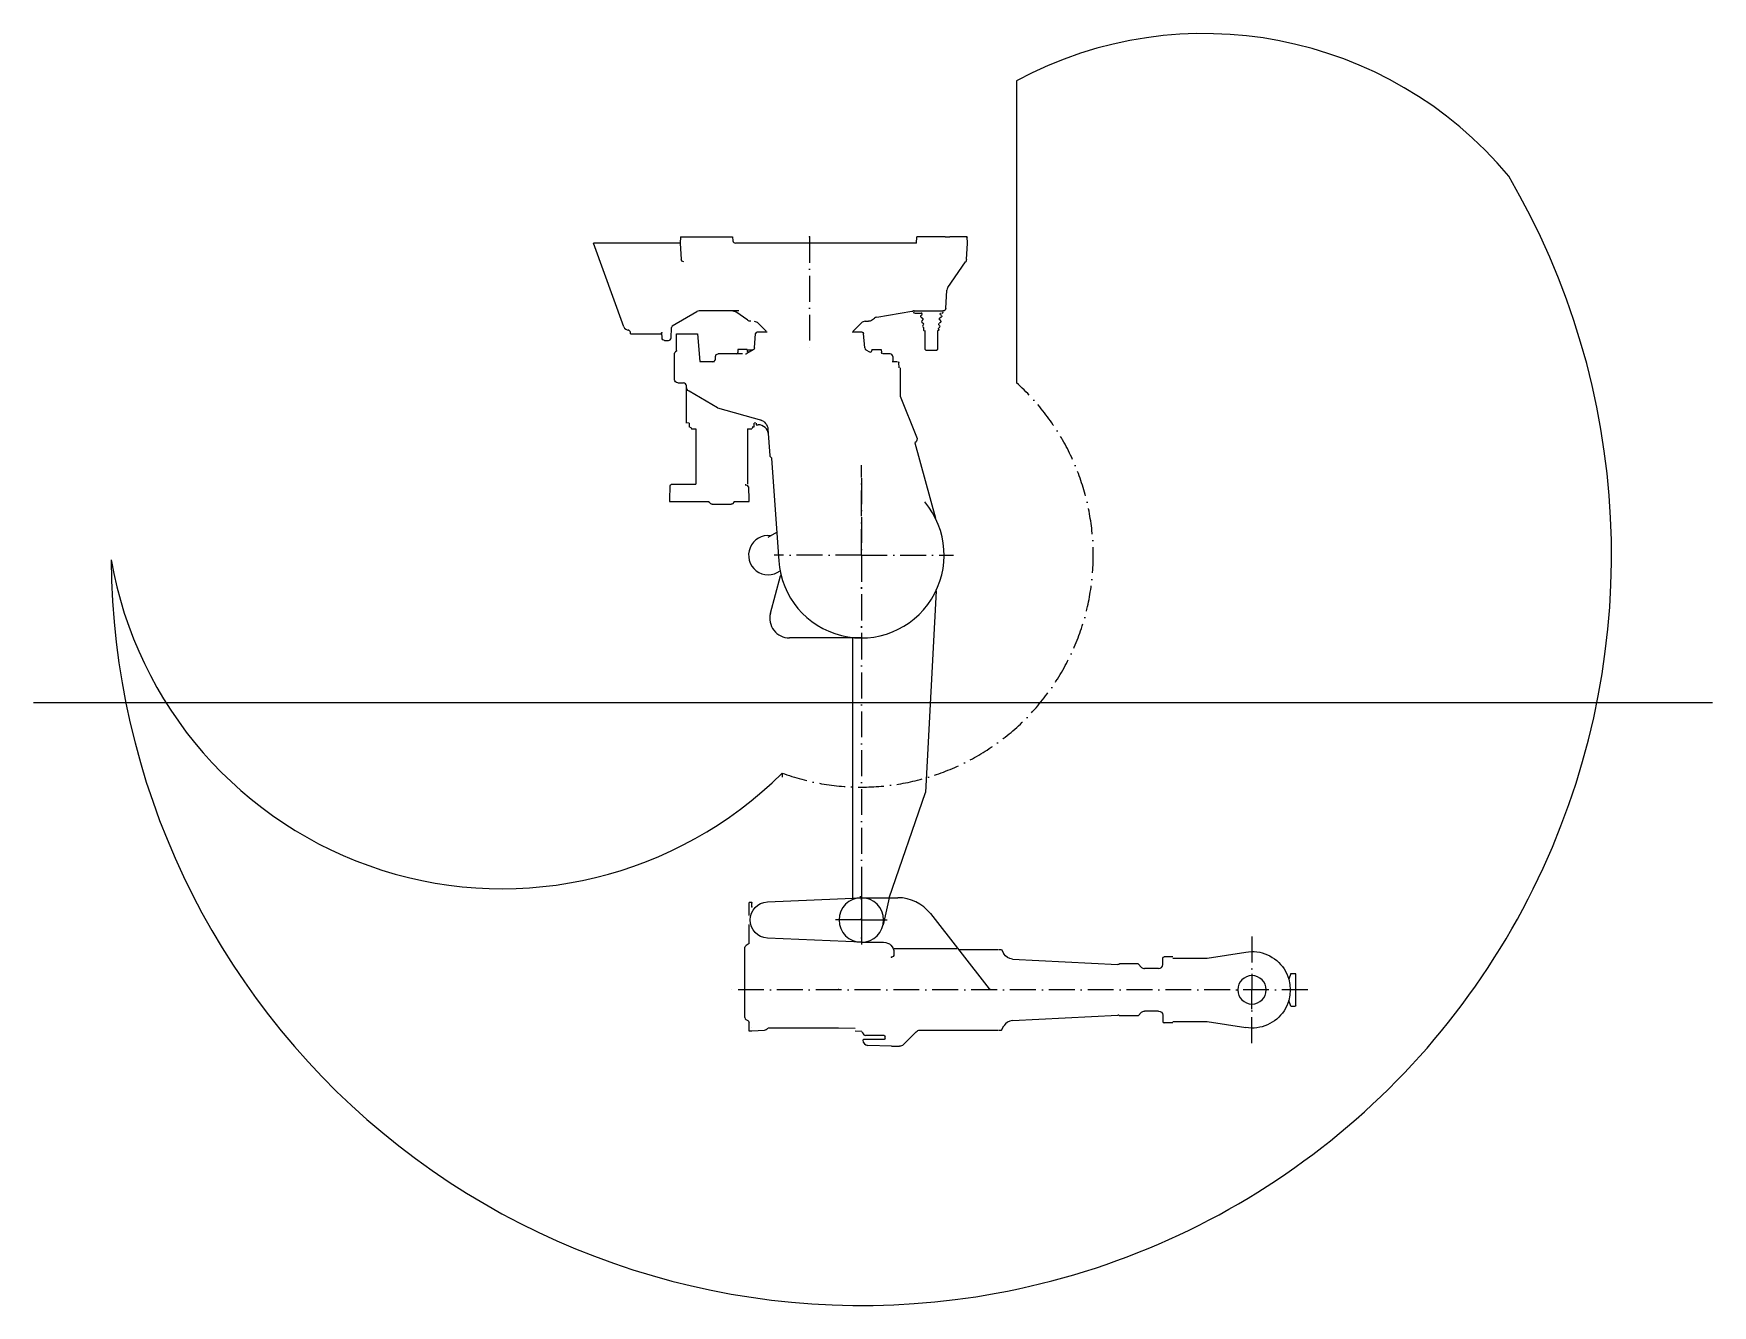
# Model space of a CAD drawing. Extents: x 0 to 3245, y 335 to 2793.
import ezdxf

# ---------------------------------------------------------------- set-up
doc = ezdxf.new("R2010")
doc.units = 0
doc.header["$LTSCALE"] = 5
for name, pattern in [('DASHDOT', [1, 0.5, -0.25, 0, -0.25]), ('GEN7', [15, 10, -2.5, 0, -2.5]), ('PHANTOM', [2.5, 1.25, -0.25, 0.25, -0.25, 0.25, -0.25])]:
    doc.linetypes.add(name, pattern=pattern)
doc.layers.get('0').update_dxf_attribs({"linetype": 'CONTINUOUS'})
doc.layers.add('7', color=4, linetype='GEN7')

# ---------------------------------------------------------------- blocks, each defined once
blk = doc.blocks.new('ARM5')
at = {"linetype": 'CONTINUOUS'}
for p, q in [((44, 231), (5.1, 231)), ((58, 244), (12.7, 242.4)), ((46, 229), (46, 225.2)), ((58, 244), (73.9, 244)), ((80.9, 241.1), (106.1, 215.9)), ((-218.5, 195.1), (-222.5, 192.8)), ((-212, 215), (-217, 215)), ((-217, 215), (-217, 197.3)), ((-212, 214), (-212, 215)), ((-212, 214), (-187.5, 212.7)), ((-212, 208), (-212, 208)), ((-180.2, 208.6), (-44, 208.6)), ((-44, 208.6), (-12, 209.3)), ((-12, 214.3), (1, 214.6)), ((44, 223.2), (8, 223.2)), ((113.1, 213), (264, 213)), ((265, 213), (270.7, 213)), ((270.7, 213), (275.6, 204.5)), ((582.5, 184), (582.5, 196)), ((602, 199), (585.5, 199)), ((602, 196), (668.7, 196)), ((668.7, 196), (743.2, 208.1)), ((-225, 188.5), (-225, 53.5)), ((291.9, 194.4), (495.6, 183.9)), ((535, 185), (499, 185)), ((535, 185), (541.7, 178.3)), ((574.5, 176), (547.3, 176)), ((133.4, -12.2), (246.9, 133.1)), ((246.8, 135), (230.8, 135)), ((63, 63), (63, 66.9)), ((270.7, 57), (275.6, 65.5)), ((291.9, 75.6), (495.6, 86.1)), ((535, 85), (499, 85)), ((535, 85), (541.7, 91.7)), ((574.5, 94), (547.3, 94)), ((582.5, 86), (582.5, 74)), ((602, 71), (585.5, 71)), ((602, 74), (668.7, 74)), ((668.7, 74), (743.2, 62)), ((-218.5, 46.9), (-222.5, 49.2)), ((-217, 46), (-217, 8.7)), ((0.2, 43), (-181.6, 35)), ((0, 43), (43, 43)), ((62.5, 55), (184.4, 55)), ((187.8, 57), (264, 57)), ((265, 57), (270.7, 57)), ((-217, -8.7), (-217, -34)), ((-212, -25.7), (-212, -34)), ((-212, -34), (-217, -34)), ((-212, -33), (-212, -34)), ((-181.6, -35), (-1, -43)), ((-1, -43), (70.4, -43))]:
    blk.add_line(p, q, dxfattribs=at)
at = {"linetype": 'PHANTOM'}
blk.add_line((602, 197), (602.2, 197), dxfattribs=at)
at = {"linetype": 'CONTINUOUS'}
for centre, radius in [((755, 135), 27.5), ((0, 0), 43)]:
    blk.add_circle(centre, radius, dxfattribs=at)
at = {"linetype": 'CONTINUOUS', "extrusion": (0, 0, -1)}
for centre, radius, start, end in [((-13, 232.4), 10, 0, 88), ((-5.1, 233), 2, 270, 10.6262), ((188, 203.7), 9, 93, 143.033), ((-8, 218.2), 5, 0, 90), ((-292.9, 214.4), 20, 272.951, 330.255), ((-585.5, 196), 3, 0, 90), ((220, 188.5), 5, 0, 60), ((-495.9, 188.9), 5, 231.839, 272.951), ((-574.5, 86), 8, 90, 180)]:
    blk.add_arc(centre, radius, start, end, dxfattribs=at)
at = {"linetype": 'CONTINUOUS'}
for centre, radius, start, end in [((44, 229), 2, 0, 90), ((73.9, 234), 10, 45, 90), ((-220, 197.7), 3, 300, 0), ((-2, 219.9), 5, 306.87, 0), ((44, 225.2), 2, 270, 0), ((113.1, 223), 10, 225, 270), ((755, 135), 74, 260.812, 99.1877), ((547.3, 184), 8, 225, 270), ((574.5, 184), 8, 270, 0), ((250.9, 130), 5, 90, 142), ((58, 66.9), 5, 0, 90), ((292.9, 55.6), 20, 92.9508, 150.255), ((495.9, 81.1), 5, 51.8386, 92.9508), ((585.5, 74), 3, 180, 270), ((-220, 53.5), 5, 180, 240), ((-180, 0), 35, 92.5473, 267.453), ((43, 63), 20, 270, 0)]:
    blk.add_arc(centre, radius, start, end, dxfattribs=at)
at = {"linetype": 'CONTINUOUS', "extrusion": (7.53644e-15, -7.53644e-15, -1)}
blk.add_arc((-547.3, 86), 8, 45, 90, dxfattribs=at)
at = {"linetype": 'CONTINUOUS', "extrusion": (-1.94124e-14, -5.20153e-15, -1)}
blk.add_arc((220, 44.3), 3, 120, 180, dxfattribs=at)
at = {"linetype": 'CONTINUOUS', "extrusion": (1.25981e-15, -9.84271e-16, -1)}
blk.add_arc((-70.4, 37), 80, 218, 270, dxfattribs=at)
at = {"linetype": 'CONTINUOUS'}
for p in [(-44, 134.5), (58, 71.9), (-212, -25.7), (-212, -33)]:
    blk.add_point(p, dxfattribs=at)
for p in [(755, 135), (0, 0)]:
    blk.add_point(p)
at = {"layer": '7'}
for p, q in [((755, 238), (755, 135)), ((863, 135), (-253, 135)), ((755, 32), (755, 135)), ((0, -65.3), (0, 47.6)), ((0, 0), (-54.4, 0)), ((0, 0), (54.4, 0))]:
    blk.add_line(p, q, dxfattribs=at)
blk = doc.blocks.new('UARM')
blk.add_line((53.9, 662), (41.9, 714.6))
at = {"linetype": 'CONTINUOUS'}
for p, q in [((-16.5, 662.7), (-16.5, 160)), ((53.9, 662), (124, 458.6)), ((144.4, 68.9), (124, 458.6))]:
    blk.add_line(p, q, dxfattribs=at)
blk.add_circle((0, 705), 43, dxfattribs=at)
at = {"linetype": 'CONTINUOUS', "extrusion": (5.34987e-14, -5.50399e-15, -1)}
blk.add_arc((21.5, 658.8), 20, 170.552, 180, dxfattribs=at)
for p in [(0, 705), (0, 0)]:
    blk.add_point(p)
at = {"layer": '7'}
for p, q in [((0, -148.8), (0, 752.6)), ((0, 705), (-54.4, 705)), ((0, 705), (54.4, 705)), ((0, 0), (-168.4, 0)), ((0, 0), (178.3, 0))]:
    blk.add_line(p, q, dxfattribs=at)
blk = doc.blocks.new('VRIST')
at = {"linetype": 'CONTINUOUS'}
for p, q in [((75, 31.5), (71, 20.7)), ((75, 31.5), (84, 31.5)), ((85, 30.5), (84, 31.5)), ((85, 30.5), (85, -30.5)), ((75, -31.5), (71, -20.7)), ((75, -31.5), (84, -31.5)), ((85, -30.5), (84, -31.5))]:
    blk.add_line(p, q, dxfattribs=at)
at = {"layer": '7'}
for p, q in [((0, 37.3), (0, 0)), ((108, 0), (-39.2, 0)), ((0, -31.2), (0, 0))]:
    blk.add_line(p, q, dxfattribs=at)

msp = doc.modelspace()

# ---------------------------------------------------------------- linework, layer by layer
at = {"linetype": 'CONTINUOUS'}
for p, q in [((1250, 2388), (1082, 2388)), ((1140.8, 2226.6), (1082, 2388)), ((1250.7, 2400), (1250, 2388)), ((1250, 2388), (1251.7, 2356.7)), ((1250.7, 2400), (1351.2, 2400)), ((1351.2, 2400), (1351.7, 2392.7)), ((1678.1, 2388), (1356.7, 2388)), ((1599, 2388), (1590, 2388)), ((1699, 2388), (1678.1, 2388)), ((1706.3, 2388), (1699, 2388)), ((1706.3, 2388), (1707.3, 2400)), ((1762, 2400), (1707.3, 2400)), ((1762, 2400), (1771, 2400)), ((1789, 2400), (1771, 2400)), ((1804.4, 2400), (1789, 2400)), ((1803.4, 2356.7), (1805, 2388)), ((1805, 2388), (1804.4, 2400)), ((1767.1, 2302.3), (1801.6, 2351.7)), ((1763.4, 2261.7), (1765.3, 2297.1)), ((1234, 2228.1), (1281.8, 2255.7)), ((1363, 2257), (1286.8, 2257)), ((1380.4, 2238.9), (1357.6, 2255.1)), ((1619.6, 2238.9), (1625.7, 2243.2)), ((1629.8, 2244.9), (1697.4, 2256.5)), ((1697.4, 2256.5), (1699.2, 2256.9)), ((1700.9, 2257), (1758.4, 2257)), ((1715.2, 2248), (1716.9, 2249.5)), ((1715.6, 2244.7), (1718.4, 2243.3)), ((1719, 2240.2), (1717, 2237.8)), ((1751, 2240.2), (1753, 2237.8)), ((1754.4, 2244.7), (1751.6, 2243.3)), ((1754.9, 2248), (1753.2, 2249.5)), ((1154, 2213), (1154, 2215)), ((1154, 2213), (1214, 2213)), ((1214, 2213), (1214, 2215)), ((1214.8, 2204.7), (1214.2, 2215.3)), ((1214.8, 2204.7), (1214.2, 2215.3)), ((1232.3, 2204.7), (1233.3, 2225.1)), ((1232.3, 2204.7), (1233.3, 2225.1)), ((1243, 2180.8), (1243, 2213)), ((1243, 2213), (1283, 2213)), ((1283, 2213), (1287.7, 2159.1)), ((1393.3, 2185.6), (1395.7, 2213.3)), ((1418.1, 2216), (1398.7, 2216)), ((1416, 2218), (1400, 2234.1)), ((1601.4, 2216), (1582, 2216)), ((1584, 2218), (1600.1, 2234.1)), ((1606.8, 2185.6), (1604.4, 2213.3)), ((1607.2, 2237), (1613.8, 2237)), ((1717.3, 2234.9), (1719.7, 2233.1)), ((1718.9, 2228.7), (1720.1, 2230.3)), ((1719, 2226.2), (1720.6, 2224.3)), ((1720.3, 2221.4), (1720.6, 2221.8)), ((1722.5, 2219), (1722.5, 2183)), ((1747.5, 2183), (1747.5, 2219)), ((1747.5, 2219), (1748.5, 2219)), ((1749.7, 2221.4), (1749.4, 2221.8)), ((1751.1, 2226.2), (1749.5, 2224.3)), ((1751.1, 2228.7), (1749.9, 2230.3)), ((1752.7, 2234.9), (1750.3, 2233.1)), ((1219.8, 2200), (1227.3, 2200)), ((1219.8, 2200), (1227.3, 2200)), ((1239, 2124), (1239, 2175.2)), ((1361.4, 2182.5), (1361.2, 2176.9)), ((1379.6, 2182.5), (1361.4, 2182.5)), ((1390.8, 2181.7), (1378.6, 2174.7)), ((1379.6, 2182.5), (1379.7, 2180.4)), ((1390.4, 2181.5), (1379.7, 2181.5)), ((1620.4, 2182.5), (1620.3, 2180.4)), ((1620.4, 2182.5), (1638.6, 2182.5)), ((1638.6, 2182.5), (1638.8, 2176.9)), ((1724.5, 2181), (1722.5, 2183)), ((1724.5, 2181), (1745.5, 2181)), ((1745.5, 2181), (1747.5, 2183)), ((1316, 2159), (1287.7, 2159)), ((1312.9, 2159), (1299.3, 2159)), ((1317.9, 2163.8), (1318.1, 2169.2)), ((1370, 2174), (1323.1, 2174)), ((1669.2, 2159), (1659.8, 2159)), ((1660.7, 2169), (1660.7, 2169.2)), ((1673, 2147), (1672.7, 2157.1)), ((1675, 2147), (1675, 2092.5)), ((1245, 2118), (1256, 2118)), ((1262, 2040), (1262, 2112)), ((1322, 2070), (1267, 2101.8)), ((1675, 2092.5), (1706.8, 2013.7)), ((1322, 2070), (1407.3, 2045.8)), ((1267.4, 2040), (1267.4, 2032.5)), ((1271.4, 2029.5), (1271.4, 2029)), ((1271.4, 2029), (1279.9, 2029)), ((1279.9, 2029), (1279.9, 1922)), ((1379.9, 2029), (1379.9, 1922)), ((1379.9, 2029), (1388.4, 2029)), ((1385.9, 2029.5), (1385.9, 2029)), ((1388.4, 2029.5), (1388.4, 2029)), ((1392.4, 2032.5), (1388.9, 2032.5)), ((1392.4, 2040), (1392.4, 2032.5)), ((1394, 2042), (1394, 2040)), ((1397, 2040), (1397, 2037)), ((1397, 2037), (1400.3, 2037)), ((1419.5, 2028.6), (1423.1, 1977.5)), ((1703.6, 2002), (1743.1, 1856.6)), ((1424, 1975.6), (1425.6, 1973.9)), ((1426.5, 1972), (1440.4, 1773.8)), ((1229.5, 1892), (1230.2, 1919.1)), ((1233.2, 1922), (1279.9, 1922)), ((1376.3, 1922), (1376.3, 1920)), ((1381.8, 1917.1), (1382.4, 1892)), ((1229, 1892), (1229, 1888.5)), ((1229, 1888.5), (1305.8, 1888.5)), ((1305.5, 1887.9), (1308.9, 1884.5)), ((1311.4, 1883.5), (1348.5, 1883.5)), ((1354.4, 1887.9), (1351, 1884.5)), ((1353.4, 1888.5), (1382.9, 1888.5)), ((1382.9, 1888.5), (1382.9, 1892)), ((1420, 1820), (1436.5, 1829.3)), ((1424.3, 1672.8), (1443.8, 1745.4)), ((1600, 1625), (1461, 1625))]:
    msp.add_line(p, q, dxfattribs=at)
at = {"linetype": 'DASHDOT'}
msp.add_line((1500, 2389.5), (1500, 2374.1), dxfattribs=at)
for p, q in [((1703.8, 2252.8), (1715.5, 2252.8)), ((1608.8, 2181.7), (1615.9, 2177.8)), ((1655.6, 2174.1), (1642.4, 2174.1)), ((1660.7, 2169), (1660.7, 2159.6)), ((1267.4, 2040), (1261.9, 2040.7)), ((0, 1500), (3245, 1500)), ((1446.7, 1363.8), (1446.7, 1356))]:
    msp.add_line(p, q)
at = {"linetype": 'CONTINUOUS'}
msp.add_polyline3d([(1802.4, 2400, 0), (1804.5, 2397.9, 0)], dxfattribs=at)
for centre, radius, start, end in [((1356.7, 2393), 5, 184, 270), ((1775.2, 2296.6), 10, 145, 177), ((1286.8, 2247), 10, 90, 120), ((1631.5, 2235), 10, 99.782, 125.538), ((1700.9, 2247), 10, 90, 99.782), ((1703, 2255), 2, 90, 270), ((1716.5, 2246.5), 2, 132.334, 242.981), ((1715.5, 2251), 2, 312.3338, 85.494), ((1717.5, 2241.5), 2, 319.6387, 62.981), ((1756, 2255), 2, 270, 90), ((1150.2, 2230), 10, 200, 270), ((1148.8, 2215.1), 5, 11.121, 84.732), ((1238.3, 2224.8), 5, 120, 177), ((1238.3, 2224.8), 5, 120, 177), ((1398.7, 2213), 3, 90, 175), ((1607.2, 2227), 10, 90, 135), ((1718.5, 2236.5), 2, 139.639, 233.13), ((1720.5, 2227.5), 2, 143.13, 219.053), ((1718.5, 2231.5), 2, 323.1301, 53.13), ((1721.5, 2220.5, 0), 1.5, 143.13, 270), ((1719, 2223, 0), 2, 323.1301, 39.053), ((1227.3, 2205), 5, 270, 357), ((1227.3, 2205), 5, 270, 357), ((1242, 2175.2), 3, 109.471, 180), ((1358.2, 2177), 3, 270, 358), ((1376.1, 2179), 5, 270, 300), ((1611.8, 2186), 5, 185, 240), ((1617.3, 2180.5), 3, 240, 358), ((1312.9, 2164), 5, 270, 358), ((1655.7, 2169), 5, 2, 90), ((1256, 2112), 6, 0, 90), ((1391.4, 2029.5), 3, 90, 180), ((1400.3, 2017), 20, 4.023, 90), ((1426.1, 1977.7), 3, 184.023, 225), ((1378.8, 1917), 3, 1.5, 90), ((1600, 1785), 160, 184.023, 39.977), ((1420, 1785), 38, 82.787, 307.0586), ((1461, 1663), 38, 165, 270)]:
    msp.add_arc(centre, radius, start, end, dxfattribs=at)
at = {"linetype": 'CONTINUOUS', "extrusion": (3.36191e-15, 3.73378e-15, -1)}
msp.add_arc((-1256.7, 2357), 5, 270, 357, dxfattribs=at)
at = {"linetype": 'CONTINUOUS', "extrusion": (-6.27698e-13, -1.65908e-12, -1)}
msp.add_arc((-1793.4, 2357.4, 0), 10, 184.816, 215, dxfattribs=at)
at = {"linetype": 'CONTINUOUS', "extrusion": (1.61137e-11, -2.97052e-12, -1)}
msp.add_arc((-1351.8, 2247, 0), 10, 90, 125.538, dxfattribs=at)
at = {"linetype": 'CONTINUOUS', "extrusion": (-2.59119e-15, 1.17113e-15, -1)}
msp.add_arc((-1752.5, 2241.5), 2, 319.6387, 62.981, dxfattribs=at)
at = {"linetype": 'CONTINUOUS', "extrusion": (1.50258e-15, -2.10892e-15, -1)}
msp.add_arc((-1754.5, 2251), 2, 312.3338, 85.494, dxfattribs=at)
at = {"linetype": 'CONTINUOUS', "extrusion": (-8.23592e-12, -4.01284e-13, -1)}
msp.add_arc((-1753.5, 2246.5, 0), 2, 132.334, 242.981, dxfattribs=at)
at = {"linetype": 'CONTINUOUS', "extrusion": (-8.17924e-12, -8.10463e-12, -1)}
msp.add_arc((-1758.4, 2262, 0), 5, 183, 270, dxfattribs=at)
at = {"linetype": 'CONTINUOUS', "extrusion": (2.74907e-12, -1.64493e-12, -1)}
msp.add_arc((-1158.6, 2217, 0), 5, 336.4218, 348.788, dxfattribs=at)
at = {"linetype": 'CONTINUOUS', "extrusion": (6.83198e-14, -2.10954e-14, -1)}
msp.add_arc((-1209.4, 2217), 5, 190.817, 203.578, dxfattribs=at)
at = {"linetype": 'CONTINUOUS', "extrusion": (-2.04959e-13, 6.32863e-14, -1)}
msp.add_arc((-1209.4, 2217, 0), 5, 190.817, 203.578, dxfattribs=at)
at = {"linetype": 'CONTINUOUS', "extrusion": (1.23898e-15, 1.63525e-12, -1)}
msp.add_arc((-1386.2, 2247, 0), 10, 270, 305.5377, dxfattribs=at)
at = {"linetype": 'CONTINUOUS', "extrusion": (-1.25607e-15, -2.51215e-15, -1)}
msp.add_arc((-1392.9, 2227), 10, 90, 135, dxfattribs=at)
at = {"linetype": 'CONTINUOUS', "extrusion": (0, 0, -1)}
for centre, radius, start, end in [((-1601.4, 2213), 3, 90, 175), ((-1399.5, 2027.2), 20, 105.859, 175.977), ((-1268.4, 2029.5), 3, 90, 180), ((-1697.6, 2010), 10, 158, 233.169)]:
    msp.add_arc(centre, radius, start, end, dxfattribs=at)
at = {"linetype": 'CONTINUOUS', "extrusion": (3.70777e-25, 1.6307e-12, -1)}
msp.add_arc((-1613.8, 2247, 0), 10, 234.462, 270, dxfattribs=at)
at = {"linetype": 'CONTINUOUS', "extrusion": (2.12426e-10, -5.33499e-12, -1)}
msp.add_arc((-1748.5, 2220.5, 0), 1.5, 143.13, 270, dxfattribs=at)
at = {"linetype": 'CONTINUOUS', "extrusion": (-8.41973e-11, 8.28301e-12, -1)}
msp.add_arc((-1751, 2223, 0), 2, 323.1301, 39.053, dxfattribs=at)
at = {"linetype": 'CONTINUOUS', "extrusion": (-6.21725e-15, 8.88175e-16, -1)}
msp.add_arc((-1751.5, 2231.5), 2, 323.1301, 53.13, dxfattribs=at)
at = {"linetype": 'CONTINUOUS', "extrusion": (-8.23018e-12, -3.99607e-13, -1)}
msp.add_arc((-1749.5, 2227.5, 0), 2, 143.13, 219.053, dxfattribs=at)
at = {"linetype": 'CONTINUOUS', "extrusion": (-8.23794e-12, -3.91425e-13, -1)}
msp.add_arc((-1751.5, 2236.5, 0), 2, 139.639, 233.13, dxfattribs=at)
at = {"linetype": 'CONTINUOUS', "extrusion": (9.92732e-13, -9.36538e-13, -1)}
msp.add_arc((-1219.8, 2205, 0), 5, 270, 357, dxfattribs=at)
at = {"linetype": 'CONTINUOUS', "extrusion": (9.93573e-13, -9.35605e-13, -1)}
msp.add_arc((-1219.8, 2205, 0), 5, 270, 357, dxfattribs=at)
at = {"linetype": 'CONTINUOUS', "extrusion": (1.9393e-12, 1.50523e-12, -1)}
msp.add_arc((-1240, 2180.8, 0), 3, 180, 250.529, dxfattribs=at)
at = {"linetype": 'CONTINUOUS', "extrusion": (4.43819e-15, 1.54985e-16, -1)}
msp.add_arc((-1382.7, 2180.5), 3, 240, 358, dxfattribs=at)
at = {"linetype": 'CONTINUOUS', "extrusion": (1.24302e-14, -8.20711e-15, -1)}
msp.add_arc((-1388.3, 2186), 5, 185, 240, dxfattribs=at)
at = {"linetype": 'CONTINUOUS', "extrusion": (-1.4329e-15, -1.38312e-15, -1)}
msp.add_arc((-1641.8, 2177), 3, 270, 358, dxfattribs=at)
at = {"linetype": 'CONTINUOUS', "extrusion": (3.55271e-14, 1.86517e-14, -1)}
msp.add_arc((-1317.5, 2161.8), 0.5, 308.8401, 0, dxfattribs=at)
at = {"linetype": 'CONTINUOUS', "extrusion": (-1.02141e-14, -1.15463e-14, -1)}
msp.add_arc((-1323.1, 2169), 5, 2, 90, dxfattribs=at)
at = {"linetype": 'CONTINUOUS', "extrusion": (-2.1416e-15, -2.29659e-15, -1)}
msp.add_arc((-1670.7, 2157), 2, 90, 178, dxfattribs=at)
at = {"linetype": 'CONTINUOUS', "extrusion": (3.40468e-13, -2.98872e-13, -1)}
msp.add_arc((-1245, 2124, 0), 6, 270, 0, dxfattribs=at)
at = {"linetype": 'CONTINUOUS', "extrusion": (-1.33227e-15, -8.88178e-16, -1)}
msp.add_arc((-1272, 2110.4), 10, 300.0001, 0, dxfattribs=at)
at = {"linetype": 'CONTINUOUS', "extrusion": (9.40795e-16, -5.55821e-14, -1)}
msp.add_arc((-1423.5, 1971.8), 3, 135, 175.977, dxfattribs=at)
at = {"linetype": 'CONTINUOUS', "extrusion": (-1.33227e-15, 1.4803e-15, -1)}
msp.add_arc((-1233.2, 1919), 3, 1.5, 90, dxfattribs=at)
at = {"linetype": 'CONTINUOUS', "extrusion": (-2.66916e-14, -6.43738e-14, -1)}
msp.add_arc((-1304.1, 1886.5), 2, 90, 135, dxfattribs=at)
at = {"linetype": 'CONTINUOUS', "extrusion": (-8.65794e-15, -2.18467e-14, -1)}
msp.add_arc((-1311.4, 1887), 3.5, 270, 315, dxfattribs=at)
at = {"linetype": 'CONTINUOUS', "extrusion": (-6.21725e-15, 1.52259e-14, -1)}
msp.add_arc((-1348.5, 1887), 3.5, 225, 270, dxfattribs=at)
at = {"linetype": 'CONTINUOUS', "extrusion": (2.28271e-14, -5.9945e-16, -1)}
msp.add_arc((-1434.1, 1748), 10, 167.424, 195, dxfattribs=at)
msp.add_point((1600, 1785))
at = {"linetype": 'CONTINUOUS'}
msp.add_point((1600, 1785), dxfattribs=at)
msp.add_point((1600, 1785), dxfattribs=at)
at = {"layer": '7', "linetype": 'CONTINUOUS'}
msp.add_line((1900, 2702), (1900, 2118), dxfattribs=at)
at = {"layer": '7'}
for p, q in [((1500, 2400), (1500, 2182.5)), ((1600, 1785), (1600, 1959)), ((1600, 1785), (1600, 1959)), ((1600, 1785), (1600, 1938.2)), ((1600, 1785), (1600, 1938.2)), ((1600, 1785), (1431.6, 1785)), ((1600, 1785), (1431.6, 1785)), ((1600, 1785), (1472.4, 1785)), ((1600, 1785), (1472.4, 1785)), ((1600, 1785), (1778.3, 1785)), ((1600, 1785), (1600, 1611)), ((1600, 1785), (1710.6, 1785)), ((1600, 1785), (1600, 1648.7)), ((1600, 1785), (1778.3, 1785)), ((1600, 1785), (1600, 1611)), ((1600, 1785), (1600, 1648.7)), ((1600, 1785), (1710.6, 1785))]:
    msp.add_line(p, q, dxfattribs=at)
at = {"layer": '7', "linetype": 'CONTINUOUS'}
for centre, radius, start, end in [((2262.5, 2026.1), 767, 39.862, 118.2038), ((1600, 1785), 1450, 280.3535, 30.353), ((905.7, 1907.4), 767, 189.862, 314.8622), ((1600, 1785), 1450, 180.3556, 280.3535)]:
    msp.add_arc(centre, radius, start, end, dxfattribs=at)
at = {"layer": '7'}
msp.add_arc((1600, 1785), 448.2, 250.0045, 47.987, dxfattribs=at)
for p in [(1500, 2400), (1500, 2400), (1600, 1785)]:
    msp.add_point(p, dxfattribs=at)

# ---------------------------------------------------------------- block references
at = {"xscale": -1, "rotation": 180}
for name, p in [('UARM', (1600, 1785)), ('ARM5', (1600, 1080)), ('VRIST', (2355, 945))]:
    msp.add_blockref(name, p, dxfattribs=at)

doc.saveas('drawing.dxf')
